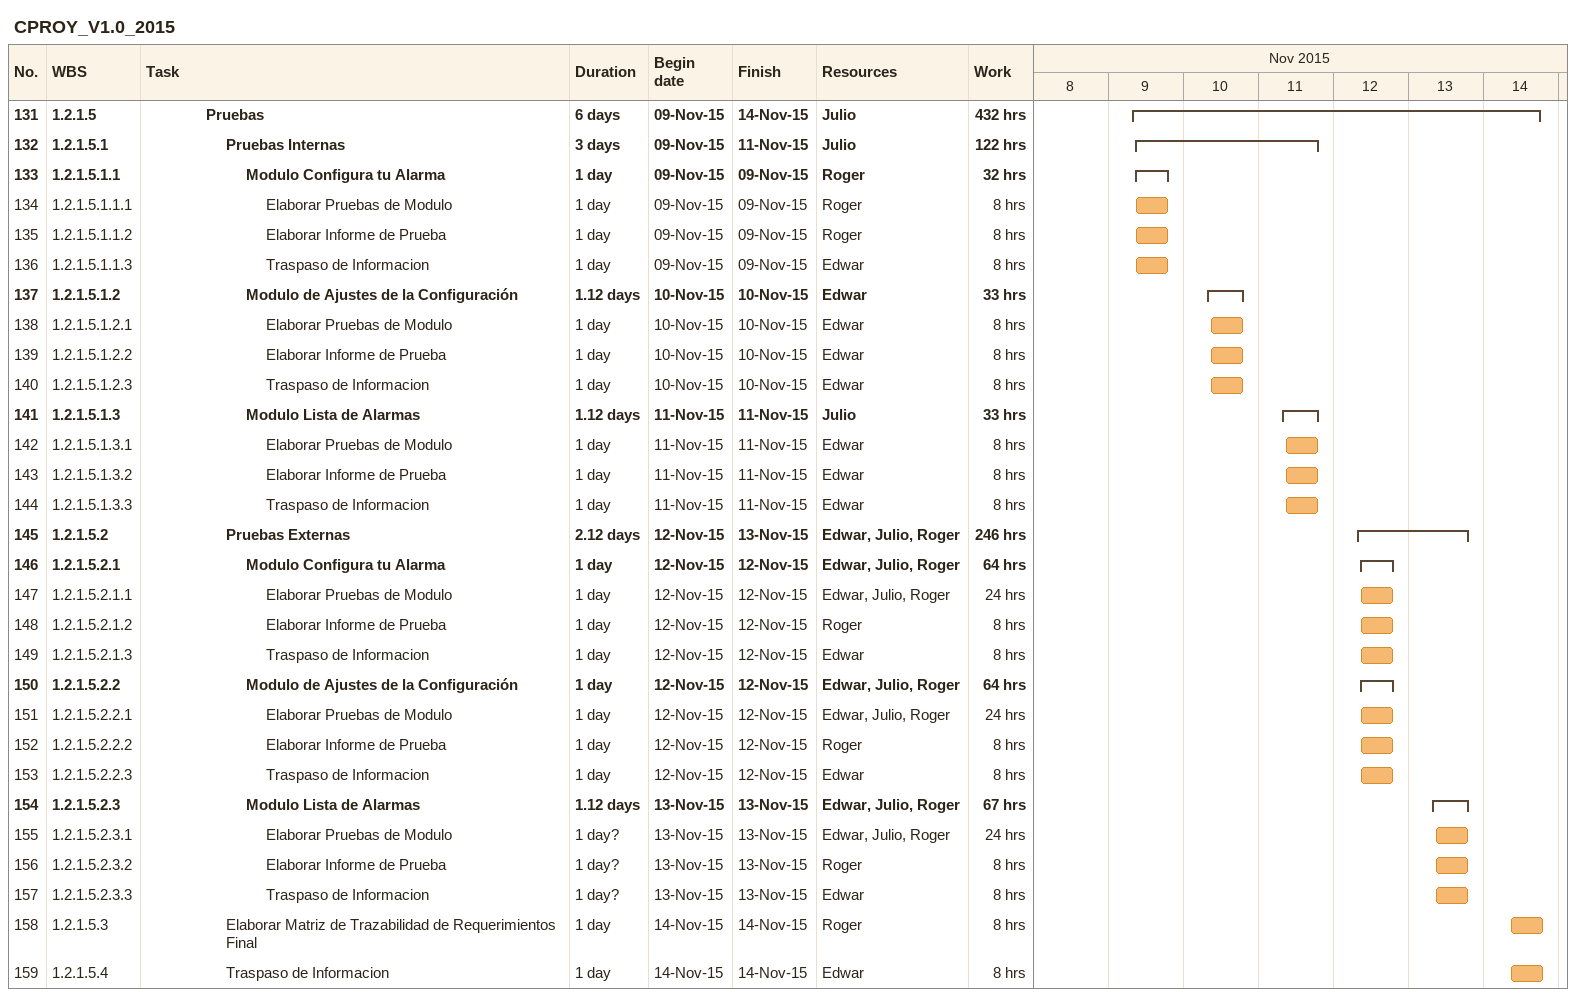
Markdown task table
CPROY_V1.0_2015

| ID | WBS | Task | Duration | Start | Finish | Resources | Work (h) |
|---|---|---|---|---|---|---|---|
| 131 | 1.2.1.5 | **Pruebas** | 6d | 2015-11-09 | 2015-11-14 | Julio | 432 |
| 132 | 1.2.1.5.1 | **Pruebas Internas** | 3d | 2015-11-09 | 2015-11-11 | Julio | 122 |
| 133 | 1.2.1.5.1.1 | **Modulo Configura tu Alarma** | 1d | 2015-11-09 | 2015-11-09 | Roger | 32 |
| 134 | 1.2.1.5.1.1.1 | Elaborar Pruebas de Modulo | 1d | 2015-11-09 | 2015-11-09 | Roger | 8 |
| 135 | 1.2.1.5.1.1.2 | Elaborar Informe de Prueba | 1d | 2015-11-09 | 2015-11-09 | Roger | 8 |
| 136 | 1.2.1.5.1.1.3 | Traspaso de Informacion | 1d | 2015-11-09 | 2015-11-09 | Edwar | 8 |
| 137 | 1.2.1.5.1.2 | **Modulo de Ajustes de la Configuración** | 1.12d | 2015-11-10 | 2015-11-10 | Edwar | 33 |
| 138 | 1.2.1.5.1.2.1 | Elaborar Pruebas de Modulo | 1d | 2015-11-10 | 2015-11-10 | Edwar | 8 |
| 139 | 1.2.1.5.1.2.2 | Elaborar Informe de Prueba | 1d | 2015-11-10 | 2015-11-10 | Edwar | 8 |
| 140 | 1.2.1.5.1.2.3 | Traspaso de Informacion | 1d | 2015-11-10 | 2015-11-10 | Edwar | 8 |
| 141 | 1.2.1.5.1.3 | **Modulo Lista de Alarmas** | 1.12d | 2015-11-11 | 2015-11-11 | Julio | 33 |
| 142 | 1.2.1.5.1.3.1 | Elaborar Pruebas de Modulo | 1d | 2015-11-11 | 2015-11-11 | Edwar | 8 |
| 143 | 1.2.1.5.1.3.2 | Elaborar Informe de Prueba | 1d | 2015-11-11 | 2015-11-11 | Edwar | 8 |
| 144 | 1.2.1.5.1.3.3 | Traspaso de Informacion | 1d | 2015-11-11 | 2015-11-11 | Edwar | 8 |
| 145 | 1.2.1.5.2 | **Pruebas Externas** | 2.12d | 2015-11-12 | 2015-11-13 | Edwar, Julio, Roger | 246 |
| 146 | 1.2.1.5.2.1 | **Modulo Configura tu Alarma** | 1d | 2015-11-12 | 2015-11-12 | Edwar, Julio, Roger | 64 |
| 147 | 1.2.1.5.2.1.1 | Elaborar Pruebas de Modulo | 1d | 2015-11-12 | 2015-11-12 | Edwar, Julio, Roger | 24 |
| 148 | 1.2.1.5.2.1.2 | Elaborar Informe de Prueba | 1d | 2015-11-12 | 2015-11-12 | Roger | 8 |
| 149 | 1.2.1.5.2.1.3 | Traspaso de Informacion | 1d | 2015-11-12 | 2015-11-12 | Edwar | 8 |
| 150 | 1.2.1.5.2.2 | **Modulo de Ajustes de la Configuración** | 1d | 2015-11-12 | 2015-11-12 | Edwar, Julio, Roger | 64 |
| 151 | 1.2.1.5.2.2.1 | Elaborar Pruebas de Modulo | 1d | 2015-11-12 | 2015-11-12 | Edwar, Julio, Roger | 24 |
| 152 | 1.2.1.5.2.2.2 | Elaborar Informe de Prueba | 1d | 2015-11-12 | 2015-11-12 | Roger | 8 |
| 153 | 1.2.1.5.2.2.3 | Traspaso de Informacion | 1d | 2015-11-12 | 2015-11-12 | Edwar | 8 |
| 154 | 1.2.1.5.2.3 | **Modulo Lista de Alarmas** | 1.12d | 2015-11-13 | 2015-11-13 | Edwar, Julio, Roger | 67 |
| 155 | 1.2.1.5.2.3.1 | Elaborar Pruebas de Modulo | 1d? | 2015-11-13 | 2015-11-13 | Edwar, Julio, Roger | 24 |
| 156 | 1.2.1.5.2.3.2 | Elaborar Informe de Prueba | 1d? | 2015-11-13 | 2015-11-13 | Roger | 8 |
| 157 | 1.2.1.5.2.3.3 | Traspaso de Informacion | 1d? | 2015-11-13 | 2015-11-13 | Edwar | 8 |
| 158 | 1.2.1.5.3 | Elaborar Matriz de Trazabilidad de Requerimientos Final | 1d | 2015-11-14 | 2015-11-14 | Roger | 8 |
| 159 | 1.2.1.5.4 | Traspaso de Informacion | 1d | 2015-11-14 | 2015-11-14 | Edwar | 8 |
